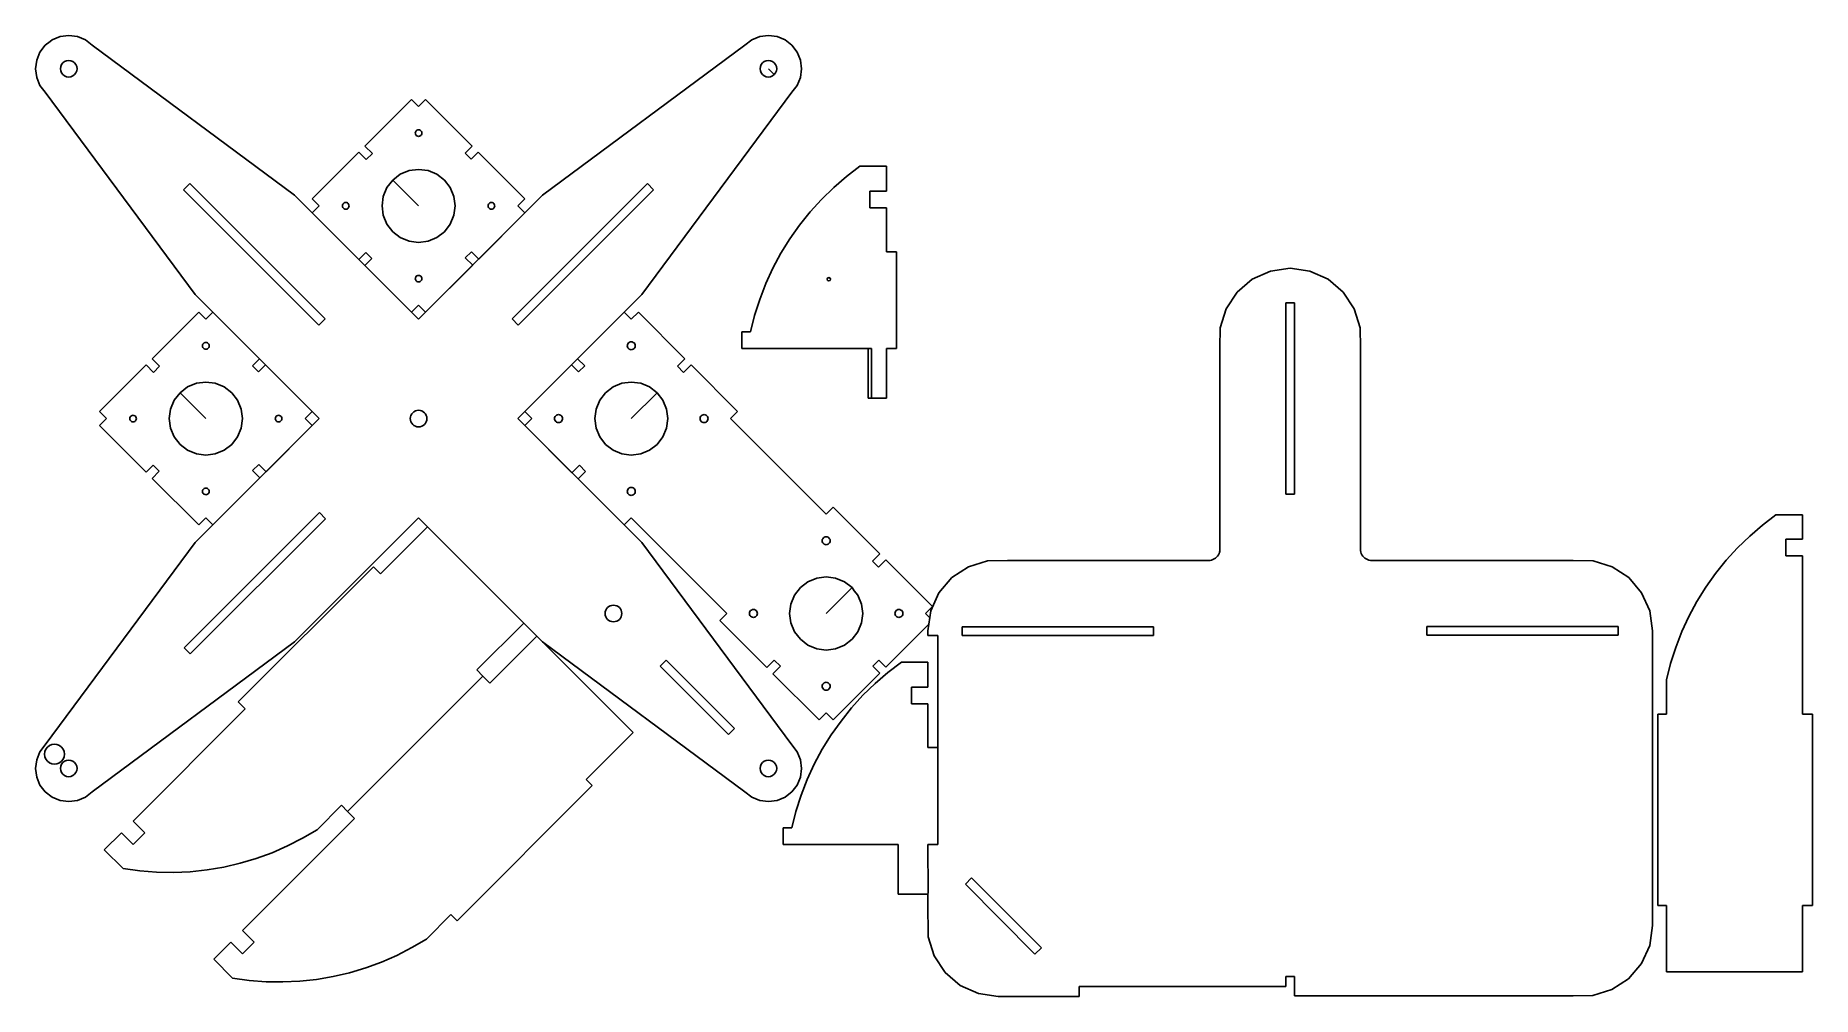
# Model space of a CAD drawing. Header units: millimetres. Extents: x 0 to 535, y 0 to 290.
import ezdxf

# ---------------------------------------------------------------- set-up
doc = ezdxf.new("R2010")
doc.units = ezdxf.units.MM
doc.layers.get('0').update_dxf_attribs({"lineweight": 25, "true_color": 0xffffff})
doc.layers.add('Construction', color=3, linetype='Continuous', lineweight=25, true_color=0x00ff00)
doc.layers.add('Interior', color=1, linetype='Continuous', lineweight=25, true_color=0xff0000)

msp = doc.modelspace()

# ---------------------------------------------------------------- linework, layer by layer
for p, q in [((4.77, 288.36), (7.18, 289.36)), ((7.18, 289.36), (9.77, 289.7)), ((9.77, 289.7), (12.36, 289.36)), ((12.36, 289.36), (14.77, 288.36)), ((217.9, 289.36), (215.49, 288.36)), ((220.49, 289.7), (217.9, 289.36)), ((223.08, 289.36), (220.49, 289.7)), ((225.49, 288.36), (223.08, 289.36)), ((0.11, 282.29), (1.11, 284.7)), ((1.11, 284.7), (2.7, 286.77)), ((2.7, 286.77), (4.16, 287.89)), ((4.16, 287.89), (4.77, 288.36)), ((14.77, 288.36), (16.84, 286.77)), ((77.78, 241.6), (16.84, 286.77)), ((213.42, 286.77), (152.48, 241.6)), ((215.49, 288.36), (213.42, 286.77)), ((227.56, 286.77), (225.49, 288.36)), ((229.15, 284.7), (227.56, 286.77)), ((230.15, 282.29), (229.15, 284.7)), ((-0.23, 279.7), (0.11, 282.29)), ((0.11, 277.11), (-0.23, 279.7)), ((230.49, 279.7), (230.15, 282.29)), ((230.15, 277.11), (230.49, 279.7)), ((1.11, 274.7), (0.11, 277.11)), ((2.7, 272.63), (1.11, 274.7)), ((227.56, 272.63), (229.15, 274.7)), ((229.15, 274.7), (230.15, 277.11)), ((2.7, 272.63), (47.87, 211.69)), ((113.01, 270.44), (98.97, 256.4)), ((115.13, 268.31), (113.01, 270.44)), ((117.25, 270.44), (115.13, 268.31)), ((131.29, 256.4), (117.25, 270.44)), ((182.39, 211.69), (227.56, 272.63)), ((97.13, 254.56), (83.1, 240.52)), ((99.36, 252.33), (97.13, 254.56)), ((98.97, 256.4), (101.2, 254.17)), ((99.36, 252.33), (101.2, 254.17)), ((129.16, 254.28), (131.29, 256.4)), ((131, 252.44), (129.16, 254.28)), ((133.12, 254.56), (131, 252.44)), ((147.16, 240.52), (133.12, 254.56)), ((244, 247.24), (240.14, 243.91)), ((248.06, 250.33), (244, 247.24)), ((248.06, 250.33), (256.06, 250.33)), ((256.06, 242.83), (256.06, 250.33)), ((115.13, 204.25), (77.78, 241.6)), ((115.13, 204.25), (152.48, 241.6)), ((240.14, 243.91), (236.49, 240.36)), ((251.06, 242.83), (251.06, 237.83)), ((256.06, 242.83), (251.06, 242.83)), ((83.1, 240.52), (85.22, 238.4)), ((85.22, 238.4), (83.1, 236.28)), ((83.1, 236.28), (97.13, 222.25)), ((147.16, 236.28), (133.26, 222.38)), ((145.04, 238.4), (147.16, 240.52)), ((147.16, 236.28), (145.04, 238.4)), ((233.07, 236.59), (229.88, 232.61)), ((236.49, 240.36), (233.07, 236.59)), ((251.06, 237.83), (256.06, 237.83)), ((256.06, 224.6), (256.06, 237.83)), ((229.88, 232.61), (226.94, 228.45)), ((226.94, 228.45), (224.26, 224.11)), ((97.13, 222.25), (99.25, 224.37)), ((101.09, 222.53), (98.97, 220.41)), ((98.97, 220.41), (113.01, 206.37)), ((99.25, 224.37), (101.09, 222.53)), ((131.42, 220.54), (117.25, 206.37)), ((129.19, 222.77), (131.03, 224.61)), ((131.42, 220.54), (129.19, 222.77)), ((131.03, 224.61), (133.26, 222.38)), ((221.85, 219.62), (219.71, 215)), ((224.26, 224.11), (221.85, 219.62)), ((259.06, 224.6), (256.06, 224.6)), ((259.06, 195.45), (259.06, 224.6)), ((377.63, 219.62), (371.69, 218.77)), ((383.57, 218.77), (377.63, 219.62)), ((219.71, 215), (217.87, 210.25)), ((366.22, 216.31), (361.65, 212.41)), ((371.69, 218.77), (366.22, 216.31)), ((389.04, 216.31), (383.57, 218.77)), ((393.6, 212.41), (389.04, 216.31)), ((47.87, 211.69), (85.22, 174.34)), ((145.04, 174.34), (182.39, 211.69)), ((217.87, 210.25), (216.31, 205.39)), ((361.65, 212.41), (358.35, 207.4)), ((396.9, 207.4), (393.6, 212.41)), ((48.94, 206.37), (34.91, 192.34)), ((51.06, 204.25), (48.94, 206.37)), ((53.19, 206.37), (51.06, 204.25)), ((67.22, 192.34), (53.19, 206.37)), ((113.01, 206.37), (115.13, 208.49)), ((115.13, 208.49), (117.25, 206.37)), ((177.07, 206.37), (163.03, 192.34)), ((179.19, 204.25), (177.07, 206.37)), ((181.31, 206.37), (179.19, 204.25)), ((195.35, 192.34), (181.31, 206.37)), ((216.31, 205.39), (215.06, 200.45)), ((358.35, 207.4), (356.58, 201.67)), ((398.67, 201.67), (396.9, 207.4)), ((215.06, 200.45), (212.46, 200.45)), ((212.46, 200.45), (212.46, 195.45)), ((356.58, 201.67), (356.48, 195.67)), ((398.78, 195.67), (398.67, 201.67)), ((212.46, 195.45), (250.56, 195.45)), ((250.56, 195.45), (250.56, 180.45)), ((259.06, 195.45), (256.06, 195.45)), ((256.06, 195.45), (256.09, 180.98)), ((356.48, 146.47), (356.48, 195.67)), ((398.78, 195.67), (398.79, 135.31)), ((33.07, 190.5), (19.03, 176.46)), ((35.3, 188.27), (33.07, 190.5)), ((34.91, 192.34), (37.13, 190.11)), ((35.3, 188.27), (37.13, 190.11)), ((65.1, 190.21), (67.22, 192.34)), ((66.94, 188.38), (65.1, 190.21)), ((69.06, 190.5), (66.94, 188.38)), ((83.1, 176.46), (69.06, 190.5)), ((161.2, 190.5), (147.16, 176.46)), ((163.32, 188.38), (161.2, 190.5)), ((163.03, 192.34), (165.16, 190.21)), ((165.16, 190.21), (163.32, 188.38)), ((193.12, 190.11), (195.35, 192.34)), ((193.12, 190.11), (194.96, 188.27)), ((197.19, 190.5), (194.96, 188.27)), ((211.22, 176.46), (197.19, 190.5)), ((256.06, 180.45), (250.56, 180.45)), ((256.06, 180.45), (256.09, 180.98)), ((19.03, 176.46), (21.15, 174.34)), ((21.15, 174.34), (19.03, 172.22)), ((19.03, 172.22), (33.07, 158.18)), ((85.22, 174.34), (47.87, 136.99)), ((83.1, 172.22), (69.19, 158.31)), ((80.98, 174.34), (83.1, 176.46)), ((83.1, 172.22), (80.98, 174.34)), ((182.39, 136.99), (145.04, 174.34)), ((147.16, 176.46), (149.28, 174.34)), ((149.28, 174.34), (147.16, 172.22)), ((161.33, 158.05), (147.16, 172.22)), ((209.1, 174.34), (211.22, 176.46)), ((237.88, 145.56), (209.1, 174.34)), ((33.07, 158.18), (35.19, 160.3)), ((37.03, 158.47), (34.91, 156.34)), ((34.91, 156.34), (48.94, 142.31)), ((35.19, 160.3), (37.03, 158.47)), ((67.35, 156.48), (53.19, 142.31)), ((65.13, 158.7), (66.97, 160.54)), ((67.35, 156.48), (65.13, 158.7)), ((66.97, 160.54), (69.19, 158.31)), ((161.33, 158.05), (163.56, 160.28)), ((165.39, 158.44), (163.17, 156.21)), ((177.07, 142.31), (163.17, 156.21)), ((163.56, 160.28), (165.39, 158.44)), ((240, 147.68), (237.88, 145.56)), ((254.04, 133.65), (240, 147.68)), ((356.48, 135.03), (356.48, 146.47)), ((398.79, 135.31), (398.79, 146.47)), ((523.91, 145.31), (519.86, 142.25)), ((523.91, 145.31), (531.91, 145.31)), ((531.91, 145.31), (531.91, 138.05)), ((48.94, 142.31), (51.06, 144.43)), ((51.06, 144.43), (53.19, 142.31)), ((115.13, 144.43), (77.78, 107.08)), ((103.65, 127.62), (117.79, 141.76)), ((115.13, 144.43), (152.48, 107.08)), ((146.78, 112.77), (117.79, 141.76)), ((177.07, 142.31), (179.19, 144.43)), ((207.97, 115.65), (179.19, 144.43)), ((519.86, 142.25), (516.01, 138.94)), ((2.7, 76.05), (47.87, 136.99)), ((227.56, 76.05), (182.39, 136.99)), ((356.22, 133.72), (356.36, 134.15)), ((356.36, 134.15), (356.45, 134.59)), ((356.45, 134.59), (356.48, 135.03)), ((356.48, 134.02), (356.45, 134.59)), ((398.79, 135.03), (398.79, 135.31)), ((398.79, 135.03), (398.82, 134.59)), ((398.82, 134.59), (398.91, 134.15)), ((398.91, 134.15), (399.05, 133.72)), ((512.36, 135.41), (508.94, 131.66)), ((516.01, 138.94), (512.36, 135.41)), ((531.91, 138.05), (526.91, 138.05)), ((526.91, 133.05), (526.91, 138.05)), ((101.53, 129.74), (60.8, 89.01)), ((101.53, 129.74), (103.65, 127.62)), ((251.81, 131.42), (254.04, 133.65)), ((251.81, 131.42), (253.65, 129.58)), ((255.88, 131.81), (253.65, 129.58)), ((269.91, 117.77), (255.88, 131.81)), ((280.74, 129.74), (275.73, 126.44)), ((286.48, 131.51), (280.74, 129.74)), ((292.48, 131.61), (286.48, 131.51)), ((292.48, 131.61), (327.85, 131.64)), ((327.85, 131.64), (328.3, 131.61)), ((328.3, 131.61), (331.68, 131.61)), ((331.68, 131.61), (349.67, 131.61)), ((349.67, 131.61), (353.06, 131.61)), ((353.06, 131.61), (353.5, 131.64)), ((353.5, 131.64), (353.94, 131.73)), ((353.94, 131.73), (354.37, 131.87)), ((354.37, 131.87), (354.77, 132.07)), ((354.77, 132.07), (355.14, 132.32)), ((355.14, 132.32), (355.48, 132.61)), ((355.48, 132.61), (355.77, 132.95)), ((355.77, 132.95), (356.02, 133.32)), ((356.02, 133.32), (356.22, 133.72)), ((399.05, 133.72), (399.25, 133.32)), ((399.25, 133.32), (399.5, 132.95)), ((399.5, 132.95), (399.8, 132.61)), ((399.8, 132.61), (400.13, 132.32)), ((400.13, 132.32), (400.5, 132.07)), ((400.5, 132.07), (400.9, 131.87)), ((400.9, 131.87), (401.33, 131.73)), ((401.33, 131.73), (401.77, 131.64)), ((401.77, 131.64), (402.21, 131.61)), ((402.21, 131.61), (426.97, 131.61)), ((426.97, 131.61), (427.42, 131.64)), ((427.42, 131.64), (462.83, 131.61)), ((468.83, 131.51), (462.83, 131.61)), ((474.56, 129.74), (468.83, 131.51)), ((479.58, 126.44), (474.56, 129.74)), ((508.94, 131.66), (505.75, 127.71)), ((531.91, 133.05), (526.91, 133.05)), ((531.91, 133.05), (531.91, 85.3)), ((275.73, 126.44), (271.84, 121.87)), ((483.47, 121.87), (479.58, 126.44)), ((502.81, 123.57), (500.13, 119.25)), ((505.75, 127.71), (502.81, 123.57)), ((267.79, 115.65), (269.91, 117.77)), ((271.84, 121.87), (269.37, 116.4)), ((485.94, 116.4), (483.47, 121.87)), ((500.13, 119.25), (497.72, 114.79)), ((132.64, 98.63), (146.78, 112.77)), ((207.97, 115.65), (205.85, 113.53)), ((220.02, 99.36), (205.85, 113.53)), ((255.88, 99.49), (268.81, 112.42)), ((269.08, 114.36), (267.79, 115.65)), ((269.37, 116.4), (268.53, 110.46)), ((486.78, 110.46), (485.94, 116.4)), ((497.72, 114.79), (495.58, 110.18)), ((77.78, 107.08), (16.84, 61.91)), ((136.6, 94.67), (150.74, 108.81)), ((179.74, 79.82), (150.74, 108.81)), ((152.48, 107.08), (213.42, 61.91)), ((268.53, 110.46), (268.53, 108.98)), ((268.53, 108.98), (271.53, 108.98)), ((271.53, 108.98), (271.53, 75.25)), ((486.78, 110.46), (486.76, 21.64)), ((495.58, 110.18), (493.73, 105.45)), ((493.73, 105.45), (492.17, 100.62)), ((93.75, 56.06), (134.48, 96.79)), ((132.64, 98.63), (134.48, 96.79)), ((134.48, 96.79), (136.6, 94.67)), ((220.02, 99.36), (222.25, 101.59)), ((224.08, 99.75), (221.86, 97.52)), ((235.76, 83.62), (221.86, 97.52)), ((222.25, 101.59), (224.08, 99.75)), ((240, 83.62), (254.04, 97.65)), ((251.92, 99.78), (253.76, 101.61)), ((254.04, 97.65), (251.92, 99.78)), ((256.47, 97.89), (252.61, 94.56)), ((253.76, 101.61), (255.88, 99.49)), ((260.53, 100.98), (256.47, 97.89)), ((260.53, 100.98), (268.53, 100.98)), ((268.53, 93.48), (268.53, 100.98)), ((492.17, 100.62), (490.91, 95.7)), ((248.96, 91.01), (245.54, 87.24)), ((252.61, 94.56), (248.96, 91.01)), ((263.53, 93.48), (263.53, 88.48)), ((268.53, 93.48), (263.53, 93.48)), ((490.91, 85.3), (490.91, 95.7)), ((29.16, 53.13), (62.92, 86.89)), ((60.8, 89.01), (62.92, 86.89)), ((235.76, 83.62), (237.88, 85.74)), ((237.88, 85.74), (240, 83.62)), ((245.54, 87.24), (242.35, 83.26)), ((263.53, 88.48), (268.53, 88.48)), ((268.53, 75.25), (268.53, 88.48)), ((242.35, 83.26), (239.41, 79.1)), ((490.91, 85.3), (488.31, 85.3)), ((488.31, 85.3), (488.31, 27.7)), ((534.91, 85.3), (531.91, 85.3)), ((534.91, 27.7), (534.91, 85.3)), ((1.11, 73.98), (2.7, 76.05)), ((165.59, 65.68), (179.74, 79.82)), ((227.56, 76.05), (229.15, 73.98)), ((239.41, 79.1), (236.72, 74.76)), ((271.53, 75.25), (268.53, 75.25)), ((271.53, 46.1), (271.53, 75.25)), ((-0.23, 68.98), (0.11, 71.57)), ((0.11, 71.57), (1.11, 73.98)), ((229.15, 73.98), (230.15, 71.57)), ((230.15, 71.57), (230.49, 68.98)), ((234.31, 70.28), (232.18, 65.65)), ((236.72, 74.76), (234.31, 70.28)), ((0.11, 66.39), (-0.23, 68.98)), ((1.11, 63.98), (0.11, 66.39)), ((165.59, 65.68), (167.43, 63.84)), ((230.15, 66.39), (229.15, 63.98)), ((230.49, 68.98), (230.15, 66.39)), ((232.18, 65.65), (230.33, 60.9)), ((2.7, 61.91), (1.11, 63.98)), ((4.77, 60.32), (2.7, 61.91)), ((7.18, 59.32), (4.77, 60.32)), ((9.77, 58.98), (7.18, 59.32)), ((12.36, 59.32), (9.77, 58.98)), ((14.77, 60.32), (12.36, 59.32)), ((16.84, 61.91), (14.77, 60.32)), ((126.7, 23.11), (167.43, 63.84)), ((215.49, 60.32), (213.42, 61.91)), ((217.9, 59.32), (215.49, 60.32)), ((220.49, 58.98), (217.9, 59.32)), ((223.08, 59.32), (220.49, 58.98)), ((225.49, 60.32), (223.08, 59.32)), ((226.1, 60.79), (225.49, 60.32)), ((227.56, 61.91), (226.1, 60.79)), ((229.15, 63.98), (227.56, 61.91)), ((230.33, 60.9), (228.78, 56.04)), ((62.11, 20.18), (95.87, 53.94)), ((91.91, 57.9), (84.56, 50.54)), ((91.91, 57.9), (93.75, 56.06)), ((93.75, 56.06), (95.87, 53.94)), ((228.78, 56.04), (227.53, 51.1)), ((20.48, 44.46), (25.62, 49.59)), ((25.62, 49.59), (29.16, 46.06)), ((29.16, 53.13), (32.69, 49.59)), ((32.69, 49.59), (29.16, 46.06)), ((80.19, 47.96), (84.56, 50.54)), ((227.53, 51.1), (224.93, 51.1)), ((224.93, 51.1), (224.93, 46.1)), ((26.14, 38.8), (20.48, 44.46)), ((66.25, 41.86), (71.02, 43.61)), ((71.02, 43.61), (75.67, 45.64)), ((75.67, 45.64), (80.19, 47.96)), ((224.93, 46.1), (259.53, 46.1)), ((259.53, 31.63), (259.53, 46.1)), ((271.53, 46.1), (268.53, 46.1)), ((268.53, 46.1), (268.55, 31.63)), ((26.14, 38.8), (31.17, 38.1)), ((31.17, 38.1), (36.23, 37.71)), ((36.23, 37.71), (41.31, 37.64)), ((41.31, 37.64), (46.38, 37.87)), ((46.38, 37.87), (51.43, 38.41)), ((51.43, 38.41), (56.44, 39.26)), ((56.44, 39.26), (61.38, 40.41)), ((61.38, 40.41), (66.25, 41.86)), ((259.53, 31.1), (259.53, 31.63)), ((268.53, 31.1), (259.53, 31.1)), ((268.55, 31.63), (268.53, 31.1)), ((268.53, 31.1), (268.53, 24.26)), ((490.91, 27.7), (488.31, 27.7)), ((490.91, 27.7), (490.91, 7.7)), ((534.91, 27.7), (531.91, 27.7)), ((531.91, 27.7), (531.91, 7.7)), ((124.86, 24.95), (117.51, 17.59)), ((124.86, 24.95), (126.7, 23.11)), ((268.53, 24.26), (268.55, 22.73)), ((268.55, 22.73), (268.63, 18.26)), ((485.91, 15.7), (486.76, 21.64)), ((53.44, 11.5), (58.57, 16.64)), ((58.57, 16.64), (62.11, 13.11)), ((62.11, 20.18), (65.64, 16.64)), ((65.64, 16.64), (62.11, 13.11)), ((113.14, 15.01), (117.51, 17.59)), ((268.63, 18.26), (270.4, 12.53)), ((59.09, 5.85), (53.44, 11.5)), ((103.97, 10.66), (108.62, 12.69)), ((108.62, 12.69), (113.14, 15.01)), ((270.4, 12.53), (273.7, 7.52)), ((483.45, 10.23), (485.91, 15.7)), ((59.09, 5.85), (64.12, 5.15)), ((79.33, 4.92), (84.38, 5.46)), ((84.38, 5.46), (89.39, 6.3)), ((89.39, 6.3), (94.33, 7.46)), ((94.33, 7.46), (99.2, 8.91)), ((99.2, 8.91), (103.97, 10.66)), ((273.7, 7.52), (278.27, 3.63)), ((378.93, 6.31), (376.33, 6.31)), ((376.33, 6.31), (376.33, 3.31)), ((378.93, 0.49), (378.93, 6.31)), ((474.54, 2.36), (479.55, 5.66)), ((479.55, 5.66), (483.45, 10.23)), ((490.91, 7.7), (531.91, 7.7)), ((64.12, 5.15), (69.19, 4.76)), ((69.19, 4.76), (74.26, 4.68)), ((74.26, 4.68), (79.33, 4.92)), ((278.27, 3.63), (283.74, 1.16)), ((283.74, 1.16), (289.68, 0.31)), ((314.09, 0.31), (289.68, 0.31)), ((314.09, 3.31), (314.09, 0.31)), ((376.33, 3.31), (314.09, 3.31)), ((378.93, 0.49), (462.81, 0.49)), ((462.81, 0.49), (468.81, 0.59)), ((468.81, 0.59), (474.54, 2.36))]:
    msp.add_line(p, q)
at = {"layer": 'Construction'}
for p, q in [((250.56, 195.45), (251.56, 195.45)), ((251.56, 195.45), (251.56, 180.45))]:
    msp.add_line(p, q, dxfattribs=at)
at = {"layer": 'Interior'}
for p, q in [((7.27, 279.7), (7.35, 280.35)), ((7.35, 279.05), (7.27, 279.7)), ((7.35, 280.35), (7.6, 280.95)), ((7.6, 278.45), (7.35, 279.05)), ((7.6, 280.95), (8, 281.47)), ((8, 277.93), (7.6, 278.45)), ((8, 281.47), (8.52, 281.86)), ((8.52, 281.86), (9.12, 282.11)), ((9.12, 282.11), (9.77, 282.2)), ((9.77, 282.2), (10.42, 282.11)), ((10.42, 282.11), (11.02, 281.86)), ((11.02, 281.86), (11.54, 281.47)), ((11.54, 281.47), (11.93, 280.95)), ((11.93, 278.45), (11.54, 277.93)), ((11.93, 280.95), (12.18, 280.35)), ((12.18, 279.05), (11.93, 278.45)), ((12.18, 280.35), (12.27, 279.7)), ((12.27, 279.7), (12.18, 279.05)), ((217.99, 279.7), (218.07, 280.35)), ((218.07, 279.05), (217.99, 279.7)), ((218.07, 280.35), (218.32, 280.95)), ((218.32, 278.45), (218.07, 279.05)), ((218.32, 280.95), (218.72, 281.47)), ((218.72, 277.93), (218.32, 278.45)), ((218.72, 281.47), (219.24, 281.86)), ((219.24, 281.86), (219.84, 282.11)), ((219.84, 282.11), (220.49, 282.2)), ((220.49, 282.2), (221.13, 282.11)), ((222.26, 277.93), (220.49, 279.7)), ((221.13, 282.11), (221.74, 281.86)), ((221.74, 281.86), (222.26, 281.47)), ((222.26, 281.47), (222.65, 280.95)), ((222.65, 278.45), (222.26, 277.93)), ((222.65, 280.95), (222.9, 280.35)), ((222.9, 279.05), (222.65, 278.45)), ((222.9, 280.35), (222.99, 279.7)), ((222.99, 279.7), (222.9, 279.05)), ((8.52, 277.53), (8, 277.93)), ((9.12, 277.28), (8.52, 277.53)), ((9.77, 277.2), (9.12, 277.28)), ((10.42, 277.28), (9.77, 277.2)), ((11.02, 277.53), (10.42, 277.28)), ((11.54, 277.93), (11.02, 277.53)), ((219.24, 277.53), (218.72, 277.93)), ((219.84, 277.28), (219.24, 277.53)), ((220.49, 277.2), (219.84, 277.28)), ((221.13, 277.28), (220.49, 277.2)), ((221.74, 277.53), (221.13, 277.28)), ((222.26, 277.93), (221.74, 277.53)), ((114.13, 260.32), (114.16, 260.58)), ((114.16, 260.07), (114.13, 260.32)), ((114.16, 260.58), (114.26, 260.82)), ((114.26, 259.82), (114.16, 260.07)), ((114.26, 260.82), (114.42, 261.03)), ((114.42, 259.62), (114.26, 259.82)), ((114.42, 261.03), (114.63, 261.19)), ((114.63, 259.46), (114.42, 259.62)), ((114.63, 261.19), (114.87, 261.29)), ((114.87, 259.36), (114.63, 259.46)), ((114.87, 261.29), (115.13, 261.32)), ((115.13, 259.32), (114.87, 259.36)), ((115.13, 261.32), (115.39, 261.29)), ((115.39, 259.36), (115.13, 259.32)), ((115.39, 261.29), (115.63, 261.19)), ((115.63, 259.46), (115.39, 259.36)), ((115.63, 261.19), (115.84, 261.03)), ((115.84, 259.62), (115.63, 259.46)), ((115.84, 261.03), (115.99, 260.82)), ((115.99, 259.82), (115.84, 259.62)), ((115.99, 260.82), (116.09, 260.58)), ((116.09, 260.07), (115.99, 259.82)), ((116.09, 260.58), (116.13, 260.32)), ((116.13, 260.32), (116.09, 260.07)), ((105.6, 243.9), (107.35, 246.18)), ((107.35, 246.18), (109.63, 247.93)), ((107.35, 246.18), (115.13, 238.4)), ((109.63, 247.93), (112.28, 249.03)), ((112.28, 249.03), (115.13, 249.4)), ((115.13, 249.4), (117.98, 249.03)), ((117.98, 249.03), (120.63, 247.93)), ((120.63, 247.93), (122.91, 246.18)), ((122.91, 246.18), (124.65, 243.9)), ((46.22, 245.09), (44.38, 243.25)), ((44.38, 243.25), (85.11, 202.52)), ((86.95, 204.36), (46.22, 245.09)), ((104.13, 238.4), (104.5, 241.25)), ((104.5, 241.25), (105.6, 243.9)), ((124.65, 243.9), (125.75, 241.25)), ((125.75, 241.25), (126.13, 238.4)), ((184.04, 245.09), (143.31, 204.36)), ((145.15, 202.52), (185.88, 243.25)), ((185.88, 243.25), (184.04, 245.09)), ((92.21, 238.4), (92.24, 238.66)), ((92.24, 238.14), (92.21, 238.4)), ((92.24, 238.66), (92.34, 238.9)), ((92.34, 237.9), (92.24, 238.14)), ((92.34, 238.9), (92.5, 239.11)), ((92.5, 237.7), (92.34, 237.9)), ((92.5, 239.11), (92.71, 239.27)), ((92.71, 237.54), (92.5, 237.7)), ((92.71, 239.27), (92.95, 239.37)), ((92.95, 237.44), (92.71, 237.54)), ((92.95, 239.37), (93.21, 239.4)), ((93.21, 237.4), (92.95, 237.44)), ((93.21, 239.4), (93.47, 239.37)), ((93.47, 237.44), (93.21, 237.4)), ((93.47, 239.37), (93.71, 239.27)), ((93.71, 237.54), (93.47, 237.44)), ((93.71, 239.27), (93.92, 239.11)), ((93.92, 237.7), (93.71, 237.54)), ((93.92, 239.11), (94.07, 238.9)), ((94.07, 237.9), (93.92, 237.7)), ((94.07, 238.9), (94.17, 238.66)), ((94.17, 238.14), (94.07, 237.9)), ((94.17, 238.66), (94.21, 238.4)), ((94.21, 238.4), (94.17, 238.14)), ((104.5, 235.56), (104.13, 238.4)), ((105.6, 232.9), (104.5, 235.56)), ((125.75, 235.56), (124.65, 232.9)), ((126.13, 238.4), (125.75, 235.56)), ((136.05, 238.4), (136.08, 238.66)), ((136.08, 238.14), (136.05, 238.4)), ((136.08, 238.66), (136.18, 238.9)), ((136.18, 237.9), (136.08, 238.14)), ((136.18, 238.9), (136.34, 239.11)), ((136.34, 237.7), (136.18, 237.9)), ((136.34, 239.11), (136.55, 239.27)), ((136.55, 237.54), (136.34, 237.7)), ((136.55, 239.27), (136.79, 239.37)), ((136.79, 237.44), (136.55, 237.54)), ((136.79, 239.37), (137.05, 239.4)), ((137.05, 237.4), (136.79, 237.44)), ((137.05, 239.4), (137.31, 239.37)), ((137.31, 237.44), (137.05, 237.4)), ((137.31, 239.37), (137.55, 239.27)), ((137.55, 237.54), (137.31, 237.44)), ((137.55, 239.27), (137.76, 239.11)), ((137.76, 237.7), (137.55, 237.54)), ((137.76, 239.11), (137.91, 238.9)), ((137.91, 237.9), (137.76, 237.7)), ((137.91, 238.9), (138.01, 238.66)), ((138.01, 238.14), (137.91, 237.9)), ((138.01, 238.66), (138.05, 238.4)), ((138.05, 238.4), (138.01, 238.14)), ((107.35, 230.63), (105.6, 232.9)), ((109.63, 228.88), (107.35, 230.63)), ((122.91, 230.63), (120.63, 228.88)), ((124.65, 232.9), (122.91, 230.63)), ((112.28, 227.78), (109.63, 228.88)), ((115.13, 227.4), (112.28, 227.78)), ((117.98, 227.78), (115.13, 227.4)), ((120.63, 228.88), (117.98, 227.78)), ((114.13, 216.48), (114.16, 216.74)), ((114.16, 216.22), (114.13, 216.48)), ((114.16, 216.74), (114.26, 216.98)), ((114.26, 215.98), (114.16, 216.22)), ((114.26, 216.98), (114.42, 217.19)), ((114.42, 215.78), (114.26, 215.98)), ((114.42, 217.19), (114.63, 217.35)), ((114.63, 215.62), (114.42, 215.78)), ((114.63, 217.35), (114.87, 217.45)), ((114.87, 215.52), (114.63, 215.62)), ((114.87, 217.45), (115.13, 217.48)), ((115.13, 215.48), (114.87, 215.52)), ((115.13, 217.48), (115.39, 217.45)), ((115.39, 215.52), (115.13, 215.48)), ((115.39, 217.45), (115.63, 217.35)), ((115.63, 215.62), (115.39, 215.52)), ((115.63, 217.35), (115.84, 217.19)), ((115.84, 215.78), (115.63, 215.62)), ((115.84, 217.19), (115.99, 216.98)), ((115.99, 215.98), (115.84, 215.78)), ((115.99, 216.98), (116.09, 216.74)), ((116.09, 216.22), (115.99, 215.98)), ((116.09, 216.74), (116.13, 216.48)), ((116.13, 216.48), (116.09, 216.22)), ((378.93, 209.22), (376.33, 209.22)), ((376.33, 209.22), (376.33, 151.61)), ((378.93, 151.61), (378.93, 209.22)), ((85.11, 202.52), (86.95, 204.36)), ((143.31, 204.36), (145.15, 202.52)), ((50.06, 196.26), (50.1, 196.52)), ((50.1, 196), (50.06, 196.26)), ((50.1, 196.52), (50.2, 196.76)), ((50.2, 195.76), (50.1, 196)), ((50.2, 196.76), (50.36, 196.97)), ((50.36, 195.55), (50.2, 195.76)), ((50.36, 196.97), (50.56, 197.13)), ((50.56, 195.39), (50.36, 195.55)), ((50.56, 197.13), (50.81, 197.23)), ((50.81, 195.29), (50.56, 195.39)), ((50.81, 197.23), (51.06, 197.26)), ((51.06, 195.26), (50.81, 195.29)), ((51.06, 197.26), (51.32, 197.23)), ((51.32, 195.29), (51.06, 195.26)), ((51.32, 197.23), (51.56, 197.13)), ((51.56, 195.39), (51.32, 195.29)), ((51.56, 197.13), (51.77, 196.97)), ((51.77, 195.55), (51.56, 195.39)), ((51.77, 196.97), (51.93, 196.76)), ((51.93, 195.76), (51.77, 195.55)), ((51.93, 196.76), (52.03, 196.52)), ((52.03, 196), (51.93, 195.76)), ((52.03, 196.52), (52.06, 196.26)), ((52.06, 196.26), (52.03, 196)), ((177.99, 196.26), (178.03, 196.57)), ((178.03, 195.95), (177.99, 196.26)), ((178.03, 196.57), (178.15, 196.86)), ((178.15, 195.66), (178.03, 195.95)), ((178.15, 196.86), (178.34, 197.11)), ((178.34, 195.41), (178.15, 195.66)), ((178.34, 197.11), (178.59, 197.3)), ((178.59, 195.22), (178.34, 195.41)), ((178.59, 197.3), (178.88, 197.42)), ((178.88, 195.1), (178.59, 195.22)), ((178.88, 197.42), (179.19, 197.46)), ((179.19, 195.06), (178.88, 195.1)), ((179.19, 197.46), (179.5, 197.42)), ((179.5, 195.1), (179.19, 195.06)), ((179.5, 197.42), (179.79, 197.3)), ((179.79, 195.22), (179.5, 195.1)), ((179.79, 197.3), (180.04, 197.11)), ((180.04, 195.41), (179.79, 195.22)), ((180.04, 197.11), (180.23, 196.86)), ((180.23, 195.66), (180.04, 195.41)), ((180.23, 196.86), (180.35, 196.57)), ((180.35, 195.95), (180.23, 195.66)), ((180.35, 196.57), (180.39, 196.26)), ((180.39, 196.26), (180.35, 195.95)), ((41.54, 179.84), (43.29, 182.12)), ((43.29, 182.12), (45.56, 183.87)), ((43.29, 182.12), (51.06, 174.34)), ((45.56, 183.87), (48.22, 184.96)), ((48.22, 184.96), (51.06, 185.34)), ((51.06, 185.34), (53.91, 184.96)), ((53.91, 184.96), (56.56, 183.87)), ((56.56, 183.87), (58.84, 182.12)), ((58.84, 182.12), (60.59, 179.84)), ((169.67, 179.84), (171.41, 182.12)), ((171.41, 182.12), (173.69, 183.87)), ((173.69, 183.87), (176.35, 184.96)), ((176.35, 184.96), (179.19, 185.34)), ((179.19, 185.34), (182.04, 184.96)), ((186.97, 182.12), (179.19, 174.34)), ((182.04, 184.96), (184.69, 183.87)), ((184.69, 183.87), (186.97, 182.12)), ((186.97, 182.12), (188.72, 179.84)), ((40.06, 174.34), (40.44, 177.19)), ((40.44, 177.19), (41.54, 179.84)), ((60.59, 179.84), (61.69, 177.19)), ((61.69, 177.19), (62.06, 174.34)), ((168.19, 174.34), (168.57, 177.19)), ((168.57, 177.19), (169.67, 179.84)), ((188.72, 179.84), (189.82, 177.19)), ((189.82, 177.19), (190.19, 174.34)), ((28.14, 174.34), (28.18, 174.6)), ((28.18, 174.08), (28.14, 174.34)), ((28.18, 174.6), (28.28, 174.84)), ((28.28, 173.84), (28.18, 174.08)), ((28.28, 174.84), (28.44, 175.05)), ((28.44, 173.63), (28.28, 173.84)), ((28.44, 175.05), (28.64, 175.21)), ((28.64, 173.47), (28.44, 173.63)), ((28.64, 175.21), (28.89, 175.31)), ((28.89, 173.37), (28.64, 173.47)), ((28.89, 175.31), (29.14, 175.34)), ((29.14, 173.34), (28.89, 173.37)), ((29.14, 175.34), (29.4, 175.31)), ((29.4, 173.37), (29.14, 173.34)), ((29.4, 175.31), (29.64, 175.21)), ((29.64, 173.47), (29.4, 173.37)), ((29.64, 175.21), (29.85, 175.05)), ((29.85, 173.63), (29.64, 173.47)), ((29.85, 175.05), (30.01, 174.84)), ((30.01, 173.84), (29.85, 173.63)), ((30.01, 174.84), (30.11, 174.6)), ((30.11, 174.08), (30.01, 173.84)), ((30.11, 174.6), (30.14, 174.34)), ((30.14, 174.34), (30.11, 174.08)), ((40.44, 171.49), (40.06, 174.34)), ((41.54, 168.84), (40.44, 171.49)), ((61.69, 171.49), (60.59, 168.84)), ((62.06, 174.34), (61.69, 171.49)), ((71.98, 174.34), (72.02, 174.6)), ((72.02, 174.08), (71.98, 174.34)), ((72.02, 174.6), (72.12, 174.84)), ((72.12, 173.84), (72.02, 174.08)), ((72.12, 174.84), (72.28, 175.05)), ((72.28, 173.63), (72.12, 173.84)), ((72.28, 175.05), (72.48, 175.21)), ((72.48, 173.47), (72.28, 173.63)), ((72.48, 175.21), (72.73, 175.31)), ((72.73, 173.37), (72.48, 173.47)), ((72.73, 175.31), (72.98, 175.34)), ((72.98, 173.34), (72.73, 173.37)), ((72.98, 175.34), (73.24, 175.31)), ((73.24, 173.37), (72.98, 173.34)), ((73.24, 175.31), (73.48, 175.21)), ((73.48, 173.47), (73.24, 173.37)), ((73.48, 175.21), (73.69, 175.05)), ((73.69, 173.63), (73.48, 173.47)), ((73.69, 175.05), (73.85, 174.84)), ((73.85, 173.84), (73.69, 173.63)), ((73.85, 174.84), (73.95, 174.6)), ((73.95, 174.08), (73.85, 173.84)), ((73.95, 174.6), (73.98, 174.34)), ((73.98, 174.34), (73.95, 174.08)), ((156.07, 174.34), (156.11, 174.65)), ((156.11, 174.03), (156.07, 174.34)), ((156.11, 174.65), (156.23, 174.94)), ((156.23, 173.74), (156.11, 174.03)), ((156.23, 174.94), (156.42, 175.19)), ((156.42, 173.49), (156.23, 173.74)), ((156.42, 175.19), (156.67, 175.38)), ((156.67, 173.3), (156.42, 173.49)), ((156.67, 175.38), (156.96, 175.5)), ((156.96, 173.18), (156.67, 173.3)), ((156.96, 175.5), (157.27, 175.54)), ((157.27, 173.14), (156.96, 173.18)), ((157.27, 175.54), (157.58, 175.5)), ((157.58, 173.18), (157.27, 173.14)), ((157.58, 175.5), (157.87, 175.38)), ((157.87, 173.3), (157.58, 173.18)), ((157.87, 175.38), (158.12, 175.19)), ((158.12, 173.49), (157.87, 173.3)), ((158.12, 175.19), (158.31, 174.94)), ((158.31, 173.74), (158.12, 173.49)), ((158.31, 174.94), (158.43, 174.65)), ((158.43, 174.03), (158.31, 173.74)), ((158.43, 174.65), (158.47, 174.34)), ((158.47, 174.34), (158.43, 174.03)), ((168.57, 171.49), (168.19, 174.34)), ((169.67, 168.84), (168.57, 171.49)), ((189.82, 171.49), (188.72, 168.84)), ((190.19, 174.34), (189.82, 171.49)), ((199.91, 174.34), (199.95, 174.65)), ((199.95, 174.03), (199.91, 174.34)), ((199.95, 174.65), (200.07, 174.94)), ((200.07, 173.74), (199.95, 174.03)), ((200.07, 174.94), (200.26, 175.19)), ((200.26, 173.49), (200.07, 173.74)), ((200.26, 175.19), (200.51, 175.38)), ((200.51, 173.3), (200.26, 173.49)), ((200.51, 175.38), (200.8, 175.5)), ((200.8, 173.18), (200.51, 173.3)), ((200.8, 175.5), (201.11, 175.54)), ((201.11, 173.14), (200.8, 173.18)), ((201.11, 175.54), (201.42, 175.5)), ((201.42, 173.18), (201.11, 173.14)), ((201.42, 175.5), (201.71, 175.38)), ((201.71, 173.3), (201.42, 173.18)), ((201.71, 175.38), (201.96, 175.19)), ((201.96, 173.49), (201.71, 173.3)), ((201.96, 175.19), (202.15, 174.94)), ((202.15, 173.74), (201.96, 173.49)), ((202.15, 174.94), (202.27, 174.65)), ((202.27, 174.03), (202.15, 173.74)), ((202.27, 174.65), (202.31, 174.34)), ((202.31, 174.34), (202.27, 174.03)), ((43.29, 166.56), (41.54, 168.84)), ((45.56, 164.81), (43.29, 166.56)), ((58.84, 166.56), (56.56, 164.81)), ((60.59, 168.84), (58.84, 166.56)), ((171.41, 166.56), (169.67, 168.84)), ((173.69, 164.81), (171.41, 166.56)), ((186.97, 166.56), (184.69, 164.81)), ((188.72, 168.84), (186.97, 166.56)), ((48.22, 163.71), (45.56, 164.81)), ((51.06, 163.34), (48.22, 163.71)), ((53.91, 163.71), (51.06, 163.34)), ((56.56, 164.81), (53.91, 163.71)), ((176.35, 163.71), (173.69, 164.81)), ((179.19, 163.34), (176.35, 163.71)), ((182.04, 163.71), (179.19, 163.34)), ((184.69, 164.81), (182.04, 163.71)), ((50.06, 152.42), (50.1, 152.68)), ((50.1, 152.16), (50.06, 152.42)), ((50.1, 152.68), (50.2, 152.92)), ((50.2, 151.92), (50.1, 152.16)), ((50.2, 152.92), (50.36, 153.13)), ((50.36, 151.71), (50.2, 151.92)), ((50.36, 153.13), (50.56, 153.29)), ((50.56, 151.55), (50.36, 151.71)), ((50.56, 153.29), (50.81, 153.39)), ((50.81, 151.45), (50.56, 151.55)), ((50.81, 153.39), (51.06, 153.42)), ((51.06, 151.42), (50.81, 151.45)), ((51.06, 153.42), (51.32, 153.39)), ((51.32, 151.45), (51.06, 151.42)), ((51.32, 153.39), (51.56, 153.29)), ((51.56, 151.55), (51.32, 151.45)), ((51.56, 153.29), (51.77, 153.13)), ((51.77, 151.71), (51.56, 151.55)), ((51.77, 153.13), (51.93, 152.92)), ((51.93, 151.92), (51.77, 151.71)), ((51.93, 152.92), (52.03, 152.68)), ((52.03, 152.16), (51.93, 151.92)), ((52.03, 152.68), (52.06, 152.42)), ((52.06, 152.42), (52.03, 152.16)), ((177.99, 152.42), (178.03, 152.73)), ((178.03, 152.11), (177.99, 152.42)), ((178.03, 152.73), (178.15, 153.02)), ((178.15, 151.82), (178.03, 152.11)), ((178.15, 153.02), (178.34, 153.27)), ((178.34, 151.57), (178.15, 151.82)), ((178.34, 153.27), (178.59, 153.46)), ((178.59, 151.38), (178.34, 151.57)), ((178.59, 153.46), (178.88, 153.58)), ((178.88, 151.26), (178.59, 151.38)), ((178.88, 153.58), (179.19, 153.62)), ((179.19, 151.22), (178.88, 151.26)), ((179.19, 153.62), (179.5, 153.58)), ((179.5, 151.26), (179.19, 151.22)), ((179.5, 153.58), (179.79, 153.46)), ((179.79, 151.38), (179.5, 151.26)), ((179.79, 153.46), (180.04, 153.27)), ((180.04, 151.57), (179.79, 151.38)), ((180.04, 153.27), (180.23, 153.02)), ((180.23, 151.82), (180.04, 151.57)), ((180.23, 153.02), (180.35, 152.73)), ((180.35, 152.11), (180.23, 151.82)), ((180.35, 152.73), (180.39, 152.42)), ((180.39, 152.42), (180.35, 152.11)), ((376.33, 151.61), (378.93, 151.61)), ((85.24, 146.03), (44.51, 105.3)), ((87.08, 144.19), (85.24, 146.03)), ((46.35, 103.46), (87.08, 144.19)), ((236.68, 137.57), (236.72, 137.88)), ((236.72, 137.26), (236.68, 137.57)), ((236.72, 137.88), (236.84, 138.17)), ((236.84, 136.97), (236.72, 137.26)), ((236.84, 138.17), (237.03, 138.42)), ((237.03, 136.72), (236.84, 136.97)), ((237.03, 138.42), (237.28, 138.61)), ((237.28, 136.53), (237.03, 136.72)), ((237.28, 138.61), (237.57, 138.73)), ((237.57, 136.41), (237.28, 136.53)), ((237.57, 138.73), (237.88, 138.77)), ((237.88, 136.37), (237.57, 136.41)), ((237.88, 138.77), (238.19, 138.73)), ((238.19, 136.41), (237.88, 136.37)), ((238.19, 138.73), (238.48, 138.61)), ((238.48, 136.53), (238.19, 136.41)), ((238.48, 138.61), (238.73, 138.42)), ((238.73, 136.72), (238.48, 136.53)), ((238.73, 138.42), (238.92, 138.17)), ((238.92, 136.97), (238.73, 136.72)), ((238.92, 138.17), (239.04, 137.88)), ((239.04, 137.26), (238.92, 136.97)), ((239.04, 137.88), (239.08, 137.57)), ((239.08, 137.57), (239.04, 137.26)), ((228.36, 121.15), (230.1, 123.43)), ((230.1, 123.43), (232.38, 125.18)), ((232.38, 125.18), (235.04, 126.28)), ((235.04, 126.28), (237.88, 126.65)), ((237.88, 126.65), (240.73, 126.28)), ((245.66, 123.43), (237.88, 115.65)), ((240.73, 126.28), (243.38, 125.18)), ((243.38, 125.18), (245.66, 123.43)), ((245.66, 123.43), (246.34, 122.51)), ((226.88, 115.65), (227.26, 118.5)), ((227.26, 118.5), (228.36, 121.15)), ((246.34, 122.51), (247.41, 121.15)), ((247.41, 121.15), (248.51, 118.5)), ((248.51, 118.5), (248.88, 115.65)), ((214.76, 115.65), (214.8, 115.96)), ((214.8, 115.34), (214.76, 115.65)), ((214.8, 115.96), (214.92, 116.25)), ((214.92, 115.05), (214.8, 115.34)), ((214.92, 116.25), (215.11, 116.5)), ((215.11, 114.8), (214.92, 115.05)), ((215.11, 116.5), (215.36, 116.69)), ((215.36, 114.61), (215.11, 114.8)), ((215.36, 116.69), (215.65, 116.81)), ((215.65, 114.49), (215.36, 114.61)), ((215.65, 116.81), (215.96, 116.85)), ((215.96, 114.45), (215.65, 114.49)), ((215.96, 116.85), (216.27, 116.81)), ((216.27, 114.49), (215.96, 114.45)), ((216.27, 116.81), (216.56, 116.69)), ((216.56, 114.61), (216.27, 114.49)), ((216.56, 116.69), (216.81, 116.5)), ((216.81, 114.8), (216.56, 114.61)), ((216.81, 116.5), (217, 116.25)), ((217, 115.05), (216.81, 114.8)), ((217, 116.25), (217.12, 115.96)), ((217.12, 115.34), (217, 115.05)), ((217.12, 115.96), (217.16, 115.65)), ((217.16, 115.65), (217.12, 115.34)), ((227.26, 112.8), (226.88, 115.65)), ((228.36, 110.15), (227.26, 112.8)), ((248.51, 112.8), (247.41, 110.15)), ((248.88, 115.65), (248.51, 112.8)), ((258.6, 115.65), (258.64, 115.96)), ((258.64, 115.34), (258.6, 115.65)), ((258.64, 115.96), (258.76, 116.25)), ((258.76, 115.05), (258.64, 115.34)), ((258.76, 116.25), (258.95, 116.5)), ((258.95, 114.8), (258.76, 115.05)), ((258.95, 116.5), (259.2, 116.69)), ((259.2, 114.61), (258.95, 114.8)), ((259.2, 116.69), (259.49, 116.81)), ((259.49, 114.49), (259.2, 114.61)), ((259.49, 116.81), (259.8, 116.85)), ((259.8, 114.45), (259.49, 114.49)), ((259.8, 116.85), (260.11, 116.81)), ((260.11, 114.49), (259.8, 114.45)), ((260.11, 116.81), (260.4, 116.69)), ((260.4, 114.61), (260.11, 114.49)), ((260.4, 116.69), (260.65, 116.5)), ((260.65, 114.8), (260.4, 114.61)), ((260.65, 116.5), (260.84, 116.25)), ((260.84, 115.05), (260.65, 114.8)), ((260.84, 116.25), (260.96, 115.96)), ((260.96, 115.34), (260.84, 115.05)), ((260.96, 115.96), (261, 115.65)), ((261, 115.65), (260.96, 115.34)), ((230.1, 107.87), (228.36, 110.15)), ((232.38, 106.12), (230.1, 107.87)), ((245.66, 107.87), (243.38, 106.12)), ((247.41, 110.15), (245.66, 107.87)), ((336.48, 111.58), (278.87, 111.58)), ((278.87, 111.58), (278.87, 108.98)), ((278.87, 108.98), (336.48, 108.98)), ((336.48, 111.58), (336.48, 108.98)), ((476.38, 111.76), (418.78, 111.76)), ((418.78, 111.76), (418.78, 109.16)), ((418.78, 109.16), (476.38, 109.16)), ((476.38, 109.16), (476.38, 111.76)), ((44.51, 105.3), (46.35, 103.46)), ((235.04, 105.02), (232.38, 106.12)), ((237.88, 104.65), (235.04, 105.02)), ((240.73, 105.02), (237.88, 104.65)), ((243.38, 106.12), (240.73, 105.02)), ((189.69, 101.61), (187.85, 99.78)), ((187.85, 99.78), (208.47, 79.16)), ((189.69, 101.61), (210.31, 81)), ((236.68, 93.73), (236.72, 94.04)), ((236.72, 93.42), (236.68, 93.73)), ((236.72, 94.04), (236.84, 94.33)), ((236.84, 93.13), (236.72, 93.42)), ((236.84, 94.33), (237.03, 94.58)), ((237.03, 92.88), (236.84, 93.13)), ((237.03, 94.58), (237.28, 94.77)), ((237.28, 92.69), (237.03, 92.88)), ((237.28, 94.77), (237.57, 94.89)), ((237.57, 92.57), (237.28, 92.69)), ((237.57, 94.89), (237.88, 94.93)), ((237.88, 92.53), (237.57, 92.57)), ((237.88, 94.93), (238.19, 94.89)), ((238.19, 92.57), (237.88, 92.53)), ((238.19, 94.89), (238.48, 94.77)), ((238.48, 92.69), (238.19, 92.57)), ((238.48, 94.77), (238.73, 94.58)), ((238.73, 92.88), (238.48, 92.69)), ((238.73, 94.58), (238.92, 94.33)), ((238.92, 93.13), (238.73, 92.88)), ((238.92, 94.33), (239.04, 94.04)), ((239.04, 93.42), (238.92, 93.13)), ((239.04, 94.04), (239.08, 93.73)), ((239.08, 93.73), (239.04, 93.42)), ((208.47, 79.16), (210.31, 81)), ((2.86, 74.79), (3.33, 75.42)), ((3.33, 75.42), (3.96, 75.89)), ((3.96, 75.89), (4.68, 76.19)), ((4.68, 76.19), (5.46, 76.29)), ((5.46, 76.29), (6.23, 76.19)), ((6.23, 76.19), (6.96, 75.89)), ((6.96, 75.89), (7.58, 75.42)), ((7.58, 75.42), (8.05, 74.79)), ((2.46, 73.29), (2.56, 74.07)), ((2.56, 72.52), (2.46, 73.29)), ((2.56, 74.07), (2.86, 74.79)), ((2.86, 71.79), (2.56, 72.52)), ((3.33, 71.17), (2.86, 71.79)), ((3.96, 70.7), (3.33, 71.17)), ((4.68, 70.4), (3.96, 70.7)), ((5.46, 70.29), (4.68, 70.4)), ((6.23, 70.4), (5.46, 70.29)), ((6.96, 70.7), (6.23, 70.4)), ((7.58, 71.17), (6.96, 70.7)), ((7.27, 68.98), (7.35, 69.63)), ((7.35, 69.63), (7.6, 70.23)), ((8.05, 71.79), (7.58, 71.17)), ((7.6, 70.23), (8, 70.75)), ((8, 70.75), (8.52, 71.15)), ((8.05, 74.79), (8.35, 74.07)), ((8.35, 72.52), (8.05, 71.79)), ((8.35, 74.07), (8.46, 73.29)), ((8.46, 73.29), (8.35, 72.52)), ((8.52, 71.15), (9.12, 71.4)), ((9.12, 71.4), (9.77, 71.48)), ((9.77, 71.48), (10.42, 71.4)), ((10.42, 71.4), (11.02, 71.15)), ((11.02, 71.15), (11.54, 70.75)), ((11.54, 70.75), (11.93, 70.23)), ((11.93, 70.23), (12.18, 69.63)), ((12.18, 69.63), (12.27, 68.98)), ((217.99, 68.98), (218.07, 69.63)), ((218.07, 69.63), (218.32, 70.23)), ((218.32, 70.23), (218.72, 70.75)), ((218.72, 70.75), (219.24, 71.15)), ((219.24, 71.15), (219.84, 71.4)), ((219.84, 71.4), (220.49, 71.48)), ((220.49, 71.48), (221.13, 71.4)), ((221.13, 71.4), (221.74, 71.15)), ((221.74, 71.15), (222.26, 70.75)), ((222.26, 70.75), (222.65, 70.23)), ((222.65, 70.23), (222.9, 69.63)), ((222.9, 69.63), (222.99, 68.98)), ((7.35, 68.33), (7.27, 68.98)), ((7.6, 67.73), (7.35, 68.33)), ((8, 67.21), (7.6, 67.73)), ((8.52, 66.82), (8, 67.21)), ((9.12, 66.57), (8.52, 66.82)), ((9.77, 66.48), (9.12, 66.57)), ((10.42, 66.57), (9.77, 66.48)), ((11.02, 66.82), (10.42, 66.57)), ((11.54, 67.21), (11.02, 66.82)), ((11.93, 67.73), (11.54, 67.21)), ((12.18, 68.33), (11.93, 67.73)), ((12.27, 68.98), (12.18, 68.33)), ((218.07, 68.33), (217.99, 68.98)), ((218.32, 67.73), (218.07, 68.33)), ((218.72, 67.21), (218.32, 67.73)), ((219.24, 66.82), (218.72, 67.21)), ((219.84, 66.57), (219.24, 66.82)), ((220.49, 66.48), (219.84, 66.57)), ((221.13, 66.57), (220.49, 66.48)), ((221.74, 66.82), (221.13, 66.57)), ((222.26, 67.21), (221.74, 66.82)), ((222.65, 67.73), (222.26, 67.21)), ((222.9, 68.33), (222.65, 67.73)), ((222.99, 68.98), (222.9, 68.33)), ((281.65, 36), (279.79, 34.18)), ((279.79, 34.18), (300.75, 13.01)), ((302.72, 14.94), (281.65, 36)), ((300.75, 13.01), (302.72, 14.94))]:
    msp.add_line(p, q, dxfattribs=at)
for centre, radius in [((238.68, 216.31), 0.5), ((115.13, 174.34), 2.5), ((173.82, 115.65), 2.5)]:
    msp.add_circle(centre, radius, dxfattribs=at)

doc.saveas('drawing.dxf')
